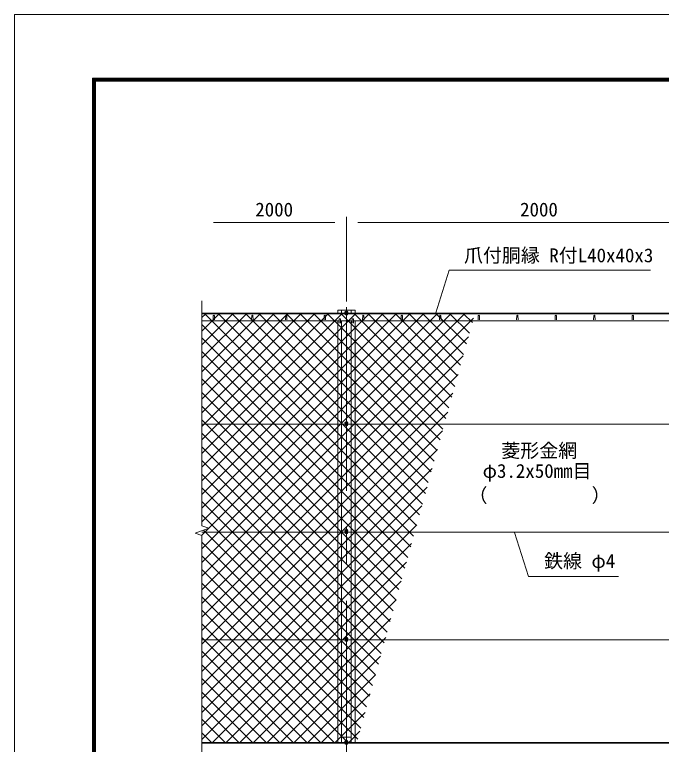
# Model space of a CAD drawing. Units: millimetres, scale not verified. Extents: x -6300 to 6300, y -4455 to 4455.
# Drawn here: x -6300 to -2941, y 665 to 4455 of the extents above; entities that cross this region are included whole.
import ezdxf
from ezdxf.enums import TextEntityAlignment as Align

# ---------------------------------------------------------------- set-up
doc = ezdxf.new("R2010")
doc.units = ezdxf.units.MM
doc.header["$LTSCALE"] = 30
doc.linetypes.add('USER1', pattern=[50.8, 31.75, -6.35, 6.35, -6.35])
for name, color, linetype, lineweight in [('0-0_D-STR3', 3, 'Continuous', 13), ('0-1_D-STR1', 1, 'Continuous', 18), ('0-2_D-BMK', 2, 'USER1', 13), ('0-4_D-STR-DIM', 7, 'Continuous', 9), ('0-7_D-STR-TXT', 7, 'Continuous', 9), ('0-A_D-DCR-HCH', 7, 'Continuous', 9), ('0-B_D-TTL', 7, 'Continuous', 9)]:
    doc.layers.add(name, color=color, linetype=linetype, lineweight=lineweight)
doc.styles.add('ＭＳ ゴシック', font='')
doc.styles.get('ＭＳ ゴシック').set_extended_font_data('MS Gothic')

msp = doc.modelspace()

# ---------------------------------------------------------------- linework, layer by layer
at = {"layer": '0-0_D-STR3'}
for p, q in [((-4577.46, 2917.01), (-4583.96, 2913.25)), ((-4583.96, 2913.25), (-4583.96, 2905.75)), ((-4583.96, 2905.75), (-4577.46, 2901.99)), ((-4583.71, 2905.6), (-4583.71, 2895.5)), ((-4583.71, 2895.5), (-4581.71, 2895.5)), ((-4581.71, 2904.45), (-4581.71, 2895.5)), ((-4570.96, 2913.25), (-4577.46, 2917.01)), ((-4577.46, 2901.99), (-4570.96, 2905.75)), ((-4573.21, 2904.45), (-4573.21, 2895.5)), ((-4573.21, 2895.5), (-4571.21, 2895.5)), ((-4571.21, 2905.6), (-4571.21, 2895.5)), ((-4570.96, 2905.75), (-4570.96, 2913.25)), ((-1827.46, 2328.25), (-5327.46, 2328.25)), ((-4583.71, 2331.1), (-4583.71, 2321)), ((-4583.71, 2321), (-4581.71, 2321)), ((-4581.71, 2329.95), (-4581.71, 2321)), ((-4573.21, 2329.95), (-4573.21, 2321)), ((-4573.21, 2321), (-4571.21, 2321)), ((-4571.21, 2331.1), (-4571.21, 2321)), ((-4577.46, 1782.5), (-4583.96, 1778.75)), ((-4570.96, 1778.75), (-4577.46, 1782.5)), ((-1846.01, 1768.25), (-5327.46, 1768.25)), ((-4583.96, 1778.75), (-4583.96, 1771.25)), ((-4583.96, 1771.25), (-4577.46, 1767.49)), ((-4583.71, 1771.1), (-4583.71, 1761)), ((-4583.71, 1761), (-4581.71, 1761)), ((-4581.71, 1769.95), (-4581.71, 1761)), ((-4577.46, 1767.49), (-4570.96, 1771.25)), ((-4573.21, 1769.95), (-4573.21, 1761)), ((-4573.21, 1761), (-4571.21, 1761)), ((-4571.21, 1771.1), (-4571.21, 1761)), ((-4570.96, 1771.25), (-4570.96, 1778.75)), ((-4577.46, 1222.5), (-4583.96, 1218.75)), ((-4583.96, 1218.75), (-4583.96, 1211.25)), ((-4570.96, 1218.75), (-4577.46, 1222.5)), ((-4570.96, 1211.25), (-4570.96, 1218.75)), ((-1827.46, 1208.25), (-5327.46, 1208.25)), ((-4583.96, 1211.25), (-4577.46, 1207.49)), ((-4583.71, 1211.1), (-4583.71, 1201)), ((-4583.71, 1201), (-4581.71, 1201)), ((-4581.71, 1209.95), (-4581.71, 1201)), ((-4577.46, 1207.49), (-4570.96, 1211.25)), ((-4573.21, 1209.95), (-4573.21, 1201)), ((-4573.21, 1201), (-4571.21, 1201)), ((-4571.21, 1211.1), (-4571.21, 1201)), ((-4602.46, 703), (-4552.46, 703)), ((-4602.46, 703), (-4602.46, 675)), ((-4577.46, 687.51), (-4583.96, 683.75)), ((-4583.96, 683.75), (-4583.96, 676.25)), ((-4570.96, 683.75), (-4577.46, 687.51)), ((-4570.96, 676.25), (-4570.96, 683.75)), ((-4552.46, 703), (-4552.46, 675)), ((-4583.96, 676.25), (-4577.46, 672.49)), ((-4583.71, 676.1), (-4583.71, 666)), ((-4583.71, 666), (-4581.71, 666)), ((-4581.71, 674.95), (-4581.71, 666)), ((-4577.46, 672.49), (-4570.96, 676.25)), ((-4573.21, 674.95), (-4573.21, 666)), ((-4573.21, 666), (-4571.21, 666)), ((-4571.21, 676.1), (-4571.21, 666))]:
    msp.add_line(p, q, dxfattribs=at)
msp.add_lwpolyline([(-4570.96, 2338.75), (-4577.46, 2342.51), (-4583.96, 2338.75), (-4583.96, 2331.25), (-4577.46, 2327.49), (-4570.96, 2331.25)], close=True, dxfattribs=at)
for centre in [(-4577.46, 2909.5), (-4577.46, 2335), (-4577.46, 1775), (-4577.46, 1215), (-4577.46, 680)]:
    msp.add_circle(centre, 6.25, dxfattribs=at)
at = {"layer": '0-1_D-STR1'}
for p, q in [((-4602.46, 2905), (-4602.46, 2920)), ((-4552.46, 2905), (-4552.46, 2920)), ((-4532.46, 2905), (-4532.46, 2920)), ((-4583.71, 2905), (-5327.46, 2905)), ((-4583.71, 2902), (-5327.46, 2902)), ((-5268.46, 2891.87), (-5269.21, 2870.37)), ((-5262.46, 2891.87), (-5261.71, 2870.37)), ((-5068.46, 2891.87), (-5069.21, 2870.37)), ((-5062.46, 2891.87), (-5061.71, 2870.37)), ((-4892.46, 2891.87), (-4893.21, 2870.37)), ((-4886.46, 2891.87), (-4885.71, 2870.37)), ((-4692.46, 2891.87), (-4693.21, 2870.37)), ((-4686.46, 2891.87), (-4685.71, 2870.37)), ((-4573.21, 2902), (-4581.71, 2902)), ((-2583.71, 2905), (-4571.21, 2905)), ((-2583.71, 2902), (-4571.21, 2902)), ((-4492.46, 2891.87), (-4493.21, 2870.37)), ((-4486.46, 2891.87), (-4485.71, 2870.37)), ((-4292.46, 2891.87), (-4293.21, 2870.37)), ((-4286.46, 2891.87), (-4285.71, 2870.37)), ((-4092.46, 2891.87), (-4093.21, 2870.37)), ((-4086.46, 2891.87), (-4085.71, 2870.37)), ((-3892.46, 2891.87), (-3893.21, 2870.37)), ((-3886.46, 2891.87), (-3885.71, 2870.37)), ((-3692.46, 2891.87), (-3693.21, 2870.37)), ((-3686.46, 2891.87), (-3685.71, 2870.37)), ((-3492.46, 2891.87), (-3493.21, 2870.37)), ((-3486.46, 2891.87), (-3485.71, 2870.37)), ((-3292.46, 2891.87), (-3293.21, 2870.37)), ((-3286.46, 2891.87), (-3285.71, 2870.37)), ((-3092.46, 2891.87), (-3093.21, 2870.37)), ((-3086.46, 2891.87), (-3085.71, 2870.37)), ((-5327.46, 2865), (-4614.25, 2865)), ((-4622.46, 675), (-4622.46, 2865)), ((-4613.96, 2873.38), (-4614.71, 2851.88)), ((-4607.96, 2873.38), (-4607.21, 2851.88)), ((-4607.67, 2865), (-4547.25, 2865)), ((-4607.67, 2865), (-4547.25, 2865)), ((-4602.46, 703), (-4602.46, 2865)), ((-4552.46, 703), (-4552.46, 2865)), ((-4546.96, 2873.38), (-4547.71, 2851.88)), ((-4540.96, 2873.38), (-4540.21, 2851.88)), ((-4540.67, 2865), (-2614.25, 2865)), ((-4532.46, 675), (-4532.46, 2865)), ((-4583.71, 675), (-5327.46, 675)), ((-4583.71, 672), (-5327.46, 672)), ((-4573.21, 672), (-4581.71, 672))]:
    msp.add_line(p, q, dxfattribs=at)
for points in [[(-4622.46, 2905), (-4622.46, 2920), (-4532.46, 2920)], [(-2583.71, 675), (-4552.46, 675), (-4571.21, 675)], [(-2583.71, 672), (-4552.46, 672), (-4571.21, 672)]]:
    msp.add_lwpolyline(points, dxfattribs=at)
for centre in [(-5265.46, 2890.62), (-5065.46, 2890.62), (-4889.46, 2890.62), (-4689.46, 2890.62), (-4489.46, 2890.62), (-4289.46, 2890.62), (-4089.46, 2890.62), (-3889.46, 2890.62), (-3689.46, 2890.62), (-3489.46, 2890.62), (-3289.46, 2890.62), (-3089.46, 2890.62), (-4610.96, 2872.13), (-4543.96, 2872.13)]:
    msp.add_arc(centre, 3.25, 22.61986, 157.38014, dxfattribs=at)
at = {"layer": '0-2_D-BMK'}
for p, q in [((-4577.46, 2935), (-4577.46, -2240)), ((-4567.46, 2909.5), (-4587.46, 2909.5)), ((-4567.46, 2335), (-4587.46, 2335)), ((-4577.46, 2345), (-4577.46, 2325)), ((-4567.46, 1775), (-4587.46, 1775)), ((-4567.46, 1215), (-4587.46, 1215)), ((-4567.46, 680), (-4587.46, 680))]:
    msp.add_line(p, q, dxfattribs=at)
at = {"layer": '0-4_D-STR-DIM'}
for p, q in [((-4637.46, 3375), (-5267.46, 3375)), ((-4577.46, 2965), (-4577.46, 3405)), ((-4577.46, 2965), (-4577.46, 3405)), ((-4517.46, 3375), (-2637.46, 3375)), ((-5327.46, 2969.45), (-5327.46, 1800.65)), ((-5327.46, 1749.35), (-5327.46, -439.35))]:
    msp.add_line(p, q, dxfattribs=at)
msp.add_lwpolyline([(-5327.46, 1749.35), (-5362.7, 1762.17), (-5292.22, 1787.82), (-5327.46, 1800.65)], dxfattribs=at)
at = {"layer": '0-7_D-STR-TXT'}
for points in [[(-2997.39, 3128.3), (-4044.2, 3128.3), (-4112.54, 2906.91)], [(-3164.23, 1537.81), (-3631.23, 1537.81), (-3703.67, 1766.34)]]:
    msp.add_lwpolyline(points, dxfattribs=at)
at = {"layer": '0-A_D-DCR-HCH'}
for p, q in [((-5328.7, 1749.8), (-4176.5, 2902)), ((-5327.46, 2882.41), (-5307.87, 2902)), ((-5327.46, 2811.7), (-5237.16, 2902)), ((-5327.46, 2740.99), (-5166.45, 2902)), ((-5327.46, 2670.28), (-5095.74, 2902)), ((-5327.46, 2599.57), (-5025.03, 2902)), ((-5327.46, 2528.85), (-4954.32, 2902)), ((-5327.46, 2458.14), (-4883.61, 2902)), ((-5327.46, 2387.43), (-4812.9, 2902)), ((-5327.46, 2316.72), (-4742.18, 2902)), ((-5327.46, 2246.01), (-4671.47, 2902)), ((-5327.46, 2175.3), (-4600.76, 2902)), ((-5327.46, 2104.59), (-4530.05, 2902)), ((-5327.46, 2033.88), (-4459.34, 2902)), ((-5327.46, 1963.17), (-4388.63, 2902)), ((-5327.46, 1892.46), (-4317.92, 2902)), ((-5327.46, 1821.75), (-4247.21, 2902)), ((-5327.46, 1680.33), (-4105.79, 2902)), ((-5327.46, 1609.62), (-4035.08, 2902)), ((-5327.46, 1538.91), (-3964.37, 2902)), ((-4212.83, 1802.6), (-5312.23, 2902)), ((-4197.59, 1858.07), (-5241.52, 2902)), ((-4182.34, 1913.53), (-5170.81, 2902)), ((-4167.09, 1968.99), (-5100.1, 2902)), ((-4151.85, 2024.46), (-5029.39, 2902)), ((-4136.6, 2079.92), (-4958.68, 2902)), ((-4121.35, 2135.39), (-4887.97, 2902)), ((-4106.11, 2190.85), (-4817.26, 2902)), ((-4090.86, 2246.31), (-4746.55, 2902)), ((-4075.61, 2301.78), (-4675.83, 2902)), ((-4060.37, 2357.24), (-4605.12, 2902)), ((-4045.12, 2412.71), (-4534.41, 2902)), ((-4029.87, 2468.17), (-4463.7, 2902)), ((-4014.63, 2523.63), (-4392.99, 2902)), ((-3999.38, 2579.1), (-4322.28, 2902)), ((-3984.13, 2634.56), (-4251.57, 2902)), ((-3968.89, 2690.03), (-4180.86, 2902)), ((-3953.64, 2745.49), (-4110.15, 2902)), ((-3938.39, 2800.95), (-4039.44, 2902)), ((-3923.15, 2856.42), (-3968.73, 2902)), ((-5327.46, 1468.19), (-3917.04, 2878.61)), ((-4228.08, 1747.14), (-5327.46, 2846.52)), ((-5327.46, 1397.48), (-3943.85, 2781.09)), ((-4243.33, 1691.67), (-5327.46, 2775.81)), ((-4258.57, 1636.21), (-5327.46, 2705.1)), ((-5327.46, 1326.77), (-3970.66, 2683.58)), ((-4273.82, 1580.75), (-5327.46, 2634.39)), ((-5327.46, 1256.06), (-3997.47, 2586.06)), ((-4289.07, 1525.28), (-5327.46, 2563.68)), ((-4304.31, 1469.82), (-5327.46, 2492.97)), ((-5327.46, 1185.35), (-4024.27, 2488.54)), ((-4319.56, 1414.35), (-5327.46, 2422.26)), ((-5327.46, 1114.64), (-4051.08, 2391.02)), ((-4334.81, 1358.89), (-5327.46, 2351.55)), ((-5327.46, 1043.93), (-4077.89, 2293.51)), ((-4350.05, 1303.43), (-5327.46, 2280.83)), ((-4365.3, 1247.96), (-5327.46, 2210.12)), ((-5327.46, 973.22), (-4104.69, 2195.99)), ((-4380.55, 1192.5), (-5327.46, 2139.41)), ((-5327.46, 902.51), (-4131.5, 2098.47)), ((-4395.79, 1137.03), (-5327.46, 2068.7)), ((-5327.46, 831.8), (-4158.31, 2000.95)), ((-4411.04, 1081.57), (-5327.46, 1997.99)), ((-4426.29, 1026.11), (-5327.46, 1927.28)), ((-5327.46, 761.09), (-4185.11, 1903.44)), ((-4441.53, 970.64), (-5327.46, 1856.57)), ((-5327.46, 690.38), (-4211.92, 1805.92)), ((-4456.78, 915.18), (-5319.5, 1777.9)), ((-4472.03, 859.71), (-5327.46, 1715.15)), ((-5272.13, 675), (-4238.73, 1708.4)), ((-4487.27, 804.25), (-5327.46, 1644.44)), ((-5201.42, 675), (-4265.53, 1610.88)), ((-4502.52, 748.79), (-5327.46, 1573.73)), ((-4517.77, 693.32), (-5327.46, 1503.02)), ((-5130.71, 675), (-4292.34, 1513.37)), ((-4570.15, 675), (-5327.46, 1432.31)), ((-5060, 675), (-4319.15, 1415.85)), ((-4640.86, 675), (-5327.46, 1361.6)), ((-4711.58, 675), (-5327.46, 1290.89)), ((-4989.29, 675), (-4345.96, 1318.33)), ((-4782.29, 675), (-5327.46, 1220.17)), ((-4918.58, 675), (-4372.76, 1220.81)), ((-4853, 675), (-5327.46, 1149.46)), ((-4847.87, 675), (-4399.57, 1123.3)), ((-4923.71, 675), (-5327.46, 1078.75)), ((-4777.15, 675), (-4426.38, 1025.78)), ((-4994.42, 675), (-5327.46, 1008.04)), ((-5065.13, 675), (-5327.46, 937.33)), ((-4706.44, 675), (-4453.18, 928.26)), ((-5135.84, 675), (-5327.46, 866.62)), ((-5206.55, 675), (-5327.46, 795.91)), ((-4635.73, 675), (-4479.99, 830.74)), ((-5277.26, 675), (-5327.46, 725.2)), ((-4565.02, 675), (-4506.8, 733.23))]:
    msp.add_line(p, q, dxfattribs=at)
at = {"layer": '0-B_D-TTL', "color": 2, "lineweight": 18}
msp.add_lwpolyline([(-6300, 4455), (6300, 4455), (6300, -4455), (-6300, -4455)], close=True, dxfattribs=at)
at = {"layer": '0-B_D-TTL'}
for points in [[(-5895, 4125), (5895, 4125), (5895, -4125), (-5895, -4125)], [(-5891.25, 4121.25), (5891.25, 4121.25), (5891.25, -4121.25), (-5891.25, -4121.25)], [(-5887.5, 4117.5), (5887.5, 4117.5), (5887.5, -4117.5), (-5887.5, -4117.5)], [(-5883.75, 4113.75), (5883.75, 4113.75), (5883.75, -4113.75), (-5883.75, -4113.75)], [(-5880, 4110), (5880, 4110), (5880, -4110), (-5880, -4110)]]:
    msp.add_lwpolyline(points, close=True, dxfattribs=at)

# ---------------------------------------------------------------- texts
at = {"layer": '0-4_D-STR-DIM', "style": 'ＭＳ ゴシック'}
for p in [(-5050.34, 3385.12), (-3675.34, 3385.12)]:
    msp.add_text('2000', height=72.14, dxfattribs=at).set_placement(p, align=Align.BOTTOM_LEFT)
at = {"layer": '0-7_D-STR-TXT', "style": 'ＭＳ ゴシック'}
for s, p in [('爪付胴縁 R付L40x40x3', (-3966.3, 3147.18)), ('菱形金網', (-3772.39, 2133.48)), ('φ3.2x50mm目', (-3869.85, 2027.82)), ('（\u3000\u3000   \u3000\u3000）', (-3942.94, 1901.12)), ('鉄線 φ4', (-3550.65, 1560.11))]:
    msp.add_text(s, height=72.14, dxfattribs=at).set_placement(p, align=Align.BOTTOM_LEFT)

doc.saveas('drawing.dxf')
